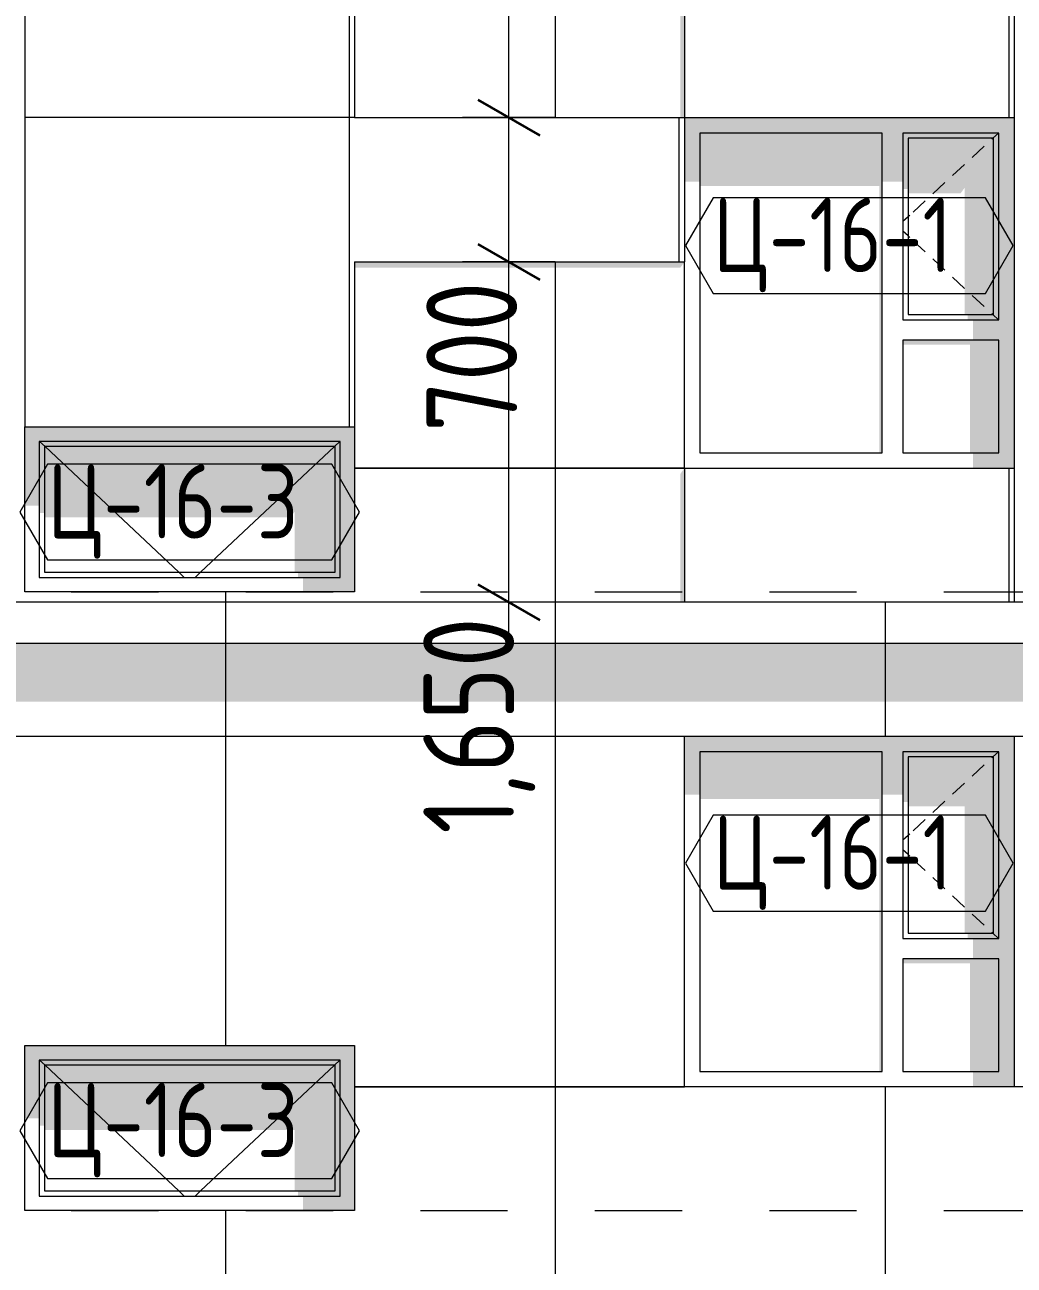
# Model space of a CAD drawing. Header units: millimetres. Extents: x 18162 to 7085488, y 72188 to 247925.
# Drawn here: x 4823540 to 4828340, y 85572 to 91587 of the extents above; entities that cross this region are included whole.
import ezdxf

# ---------------------------------------------------------------- set-up
doc = ezdxf.new("R2010")
doc.units = ezdxf.units.MM
doc.header["$MEASUREMENT"] = 0
doc.linetypes.add('Dashed', pattern=[423.333333, 211.666667, -211.666667])
doc.layers.add('Archicad Windows', color=7, linetype='Continuous')
doc.layers.add('Structural - Bearing', color=7, linetype='Continuous')
doc.styles.add('GENERATED_STYLE_3', font='', dxfattribs={"width": 0.8})
doc.styles.get('GENERATED_STYLE_3').set_extended_font_data('ISOCPEUR MON')
doc.dimstyles.new('GENERATED_STYLE__16', dxfattribs={"dimtxt": 440.00001, "dimasz": 228, "dimexe": 0.18, "dimexo": 0.0625, "dimgap": 0, "dimtad": 1, "dimdec": 0, "dimzin": 0, "dimdsep": 46, "dimtxsty": 'GENERATED_STYLE_3', "dimblk": 'ARROWHEAD_2', "dimblk1": 'ARROWHEAD_2', "dimblk2": 'ARROWHEAD_2', "dimcen": 0.09, "dimse1": 1, "dimse2": 1, "dimclrd": 13, "dimclre": 13, "dimclrt": 13, "dimadec": 0, "dimazin": 0, "dimtfac": 1, "dimtdec": 4, "dimtmove": 0, "dimatfit": 3, "dimfxl": 1, "dimtolj": 1, "dimtzin": 0, "dimarcsym": 0})

# ---------------------------------------------------------------- blocks, each defined once
blk = doc.blocks.new('*X1828', base_point=(4860813, 82836.7))
at = {"layer": 'Structural - Bearing', "color": 8, "linetype": 'Continuous', "lineweight": 13}
for p, q in [((4824513, 88586.7), (4824513, 86636.7)), ((4826113, 88586.7), (4826113, 86436.7)), ((4827713, 88586.7), (4827713, 88136.7)), ((4822913, 88136.7), (4824013, 88136.7)), ((4824013, 88136.7), (4824513, 88136.7)), ((4824513, 88136.7), (4825613, 88136.7)), ((4825613, 88136.7), (4826113, 88136.7)), ((4826113, 88136.7), (4826739.5, 88136.7)), ((4828339.5, 88136.7), (4828813, 88136.7)), ((4825139.5, 86436.7), (4825613, 86436.7)), ((4825613, 86436.7), (4825139.5, 86436.7)), ((4826113, 86436.7), (4825613, 86436.7)), ((4825613, 86436.7), (4826113, 86436.7)), ((4826113, 86436.7), (4826739.5, 86436.7)), ((4826113, 86436.7), (4826113, 85836.7)), ((4826739.5, 86436.7), (4826113, 86436.7)), ((4827713, 86436.7), (4827713, 85836.7)), ((4828813, 86436.7), (4828339.5, 86436.7)), ((4824513, 85836.7), (4824513, 85736.7)), ((4826113, 85836.7), (4826113, 85736.7)), ((4827713, 85836.7), (4827713, 85736.7))]:
    blk.add_line(p, q, dxfattribs=at)
blk = doc.blocks.new('*X1848', base_point=(4860813, 82836.7))
at = {"layer": 'Structural - Bearing', "color": 7, "linetype": 'Continuous', "lineweight": 9}
for p, q in [((4822913, 88786.7), (4822913, 88586.7)), ((4824513, 88786.7), (4824513, 88586.7)), ((4826113, 88786.7), (4826113, 88586.7)), ((4827713, 88786.7), (4827713, 88586.7)), ((4829313, 88786.7), (4829313, 88586.7))]:
    blk.add_line(p, q, dxfattribs=at)
blk = doc.blocks.new('*X1968', base_point=(4860813, 82836.7))
at = {"layer": 'Structural - Bearing', "color": 8, "linetype": 'Continuous', "lineweight": 13}
for p, q in [((4826113, 90436.7), (4826113, 89436.7)), ((4825139.5, 89436.7), (4825613, 89436.7)), ((4825613, 89436.7), (4825139.5, 89436.7)), ((4826113, 89436.7), (4825613, 89436.7)), ((4825613, 89436.7), (4826113, 89436.7)), ((4826113, 89436.7), (4826739.5, 89436.7)), ((4826113, 89436.7), (4826113, 88836.7)), ((4826739.5, 89436.7), (4826113, 89436.7)), ((4824513, 88836.7), (4824513, 88786.7)), ((4826113, 88836.7), (4826113, 88786.7))]:
    blk.add_line(p, q, dxfattribs=at)
blk = doc.blocks.new('*X1975', base_point=(4860813, 82836.7))
at = {"layer": 'Structural - Bearing', "color": 8, "linetype": 'Continuous', "lineweight": 13}
for p, q in [((4826113, 91736.7), (4826113, 91136.7)), ((4826302.2, 91136.7), (4826739.5, 91136.7))]:
    blk.add_line(p, q, dxfattribs=at)
blk = doc.blocks.new('*X1992', base_point=(4860813, 82836.7))
at = {"layer": 'Structural - Bearing', "color": 7, "linetype": 'Continuous', "lineweight": 9}
for p, q in [((4825113, 91836.7), (4825113, 89636.7)), ((4824013, 91136.7), (4823539.5, 91136.7)), ((4825113, 91136.7), (4824013, 91136.7)), ((4825139.5, 91136.7), (4825113, 91136.7))]:
    blk.add_line(p, q, dxfattribs=at)
blk = doc.blocks.new('*X2007', base_point=(4860813, 82836.7))
at = {"layer": 'Structural - Bearing', "color": 7, "linetype": 'Continuous', "lineweight": 9}
blk.add_line((4826713, 91136.7), (4826713, 90436.7), dxfattribs=at)
blk = doc.blocks.new('*X2020', base_point=(4860813, 82836.7))
at = {"layer": 'Structural - Bearing', "color": 7, "linetype": 'Continuous', "lineweight": 9}
for p, q in [((4828313, 89436.7), (4828313, 88836.7)), ((4828313, 88836.7), (4828313, 88786.7))]:
    blk.add_line(p, q, dxfattribs=at)
blk = doc.blocks.new('*X2021', base_point=(4860813, 82836.7))
at = {"layer": 'Structural - Bearing', "color": 7, "linetype": 'Continuous', "lineweight": 9}
for p, q in [((4828313, 92436.7), (4828313, 91836.7)), ((4828313, 91836.7), (4828313, 91136.7))]:
    blk.add_line(p, q, dxfattribs=at)
blk = doc.blocks.new('*X2035', base_point=(4860813, 82836.7))
at = {"layer": 'Structural - Bearing', "color": 8, "linetype": 'Continuous', "lineweight": 13}
for p, q in [((4824513, 85736.7), (4824513, 83636.7)), ((4826113, 85736.7), (4826113, 83436.7)), ((4827713, 85736.7), (4827713, 85136.7))]:
    blk.add_line(p, q, dxfattribs=at)
blk = doc.blocks.new('*D2125', base_point=(4860813, 82836.7))
at = {"color": 12, "linetype": 'Continuous', "lineweight": 35}
for p, q in [((4825738.1, 90523.3), (4826038.1, 90350.1)), ((4825738.1, 88873.3), (4826038.1, 88700.1))]:
    blk.add_line(p, q, dxfattribs=at)
at = {"color": 13, "linetype": 'Continuous', "lineweight": 13}
for p, q in [((4826113.1, 90436.7), (4825663.1, 90436.7)), ((4825888.1, 88786.7), (4825888.1, 90436.7)), ((4826113.1, 88786.7), (4825663.1, 88786.7)), ((4825888.1, 88640), (4825888.1, 88786.7))]:
    blk.add_line(p, q, dxfattribs=at)
at = {"color": 13, "lineweight": 13, "char_height": 440, "attachment_point": 7, "rotation": 90, "style": 'GENERATED_STYLE_3'}
for s, insert in [('\\A1;{\\pql;\\fISOCPEUR MON|b0|i0|c0|p0;\\W0.800000;700}', (4825927.8, 89612.3)), ('\\A1;{\\pql;\\fISOCPEUR MON|b0|i0|c0|p0;\\W0.800000;1,650}', (4826015.7, 87663.7))]:
    blk.add_mtext(s, dxfattribs=dict(at, insert=insert))
blk = doc.blocks.new('ARROWHEAD_2')
at = {"color": 0, "linetype": 'Continuous', "lineweight": 0}
for p, q in [((-0.378, -0.655), (0.378, 0.655)), ((0, 0), (-1, 0))]:
    blk.add_line(p, q, dxfattribs=at)
blk = doc.blocks.new('*D2126', base_point=(4860813, 82836.7))
at = {"color": 13, "linetype": 'Continuous', "lineweight": 13}
for p, q in [((4825888.1, 91136.7), (4825888.1, 93436.7)), ((4826113.1, 91136.7), (4825663.1, 91136.7)), ((4825888.1, 90436.7), (4825888.1, 91136.7)), ((4826113.1, 90436.7), (4825663.1, 90436.7))]:
    blk.add_line(p, q, dxfattribs=at)
at = {"color": 12, "linetype": 'Continuous', "lineweight": 35}
for p, q in [((4825738.1, 91223.3), (4826038.1, 91050.1)), ((4825738.1, 90523.3), (4826038.1, 90350.1))]:
    blk.add_line(p, q, dxfattribs=at)
blk = doc.blocks.new('*D2127', base_point=(4860813, 82836.7))
at = {"color": 12, "linetype": 'Continuous', "lineweight": 35}
for p, q in [((4825738.1, 93523.3), (4826038.1, 93350.1)), ((4825738.1, 91223.3), (4826038.1, 91050.1))]:
    blk.add_line(p, q, dxfattribs=at)
at = {"color": 13, "linetype": 'Continuous', "lineweight": 13}
for p, q in [((4826113.1, 93436.7), (4825663.1, 93436.7)), ((4825888.1, 91136.7), (4825888.1, 93436.7))]:
    blk.add_line(p, q, dxfattribs=at)
at = {"color": 13, "lineweight": 13, "char_height": 440, "attachment_point": 7, "rotation": 90, "style": 'GENERATED_STYLE_3'}
for s, insert in [('\\A1;{\\pql;\\fISOCPEUR MON|b0|i0|c0|p0;\\W0.800000;700}', (4825421.8, 93417.8)), ('\\A1;{\\pql;\\fISOCPEUR MON|b0|i0|c0|p0;\\W0.800000;2,300}', (4826015.7, 91733.4))]:
    blk.add_mtext(s, dxfattribs=dict(at, insert=insert))
blk = doc.blocks.new('Label_33_3', base_point=(4827539.5, 87286.7))
at = {"color": 13, "linetype": 'Continuous', "lineweight": 13, "flags": 128}
blk.add_lwpolyline([(4826744.4, 87520.9), (4826878.5, 87288.7), (4828200.6, 87288.7), (4828334.7, 87520.9), (4828200.6, 87753.2), (4826878.5, 87753.2)], close=True, dxfattribs=at)
at = {"color": 13, "lineweight": 13, "insert": (4826878.5, 87752.5), "char_height": 360, "attachment_point": 1, "style": 'GENERATED_STYLE_3'}
blk.add_mtext('\\A1;{\\pql;\\pt0,253000;\\fISOCPEUR MON|b0|i0|c0|p0;\\W0.800000;Ц-16-1\\fISOCPEUR MON|b0|i0|c0|p0;\\W0.800000;\\A1{\\H.66x;\\S^  ;}\\fISOCPEUR MON|b0|i0|c0|p0;\\W0.800000;\\fISOCPEUR MON|b0|i0|c0|p0;\\W0.800000;\\A1{\\H.66x;\\S^  ;}\\fISOCPEUR MON|b0|i0|c0|p0;\\W0.800000; \\fISOCPEUR MON|b0|i0|c0|p0;\\W0.800000;\\fISOCPEUR MON|b0|i0|c0|p0;\\W0.800000;\\fISOCPEUR MON|b0|i0|c0|p0;\\W0.800000;\\fISOCPEUR MON|b0|i0|c0|p0;\\W0.800000;\\fISOCPEUR MON|b0|i0|c0|p0;\\W0.800000;\\fISOCPEUR MON|b0|i0|c0|p0;\\W0.800000;\\fISOCPEUR MON|b0|i0|c0|p0;\\W0.800000;\\fISOCPEUR MON|b0|i0|c0|p0;\\W0.800000;\\fISOCPEUR MON|b0|i0|c0|p0;\\W0.800000;\\fISOCPEUR MON|b0|i0|c0|p0;\\W0.800000;\\fISOCPEUR MON|b0|i0|c0|p0;\\W0.800000;\\fISOCPEUR MON|b0|i0|c0|p0;\\W0.800000;\\fISOCPEUR MON|b0|i0|c0|p0;\\W0.800000;\\fISOCPEUR MON|b0|i0|c0|p0;\\W0.800000;\\fISOCPEUR MON|b0|i0|c0|p0;\\W0.800000;\\fISOCPEUR MON|b0|i0|c0|p0;\\W0.800000;\\fISOCPEUR MON|b0|i0|c0|p0;\\W0.800000;\\fISOCPEUR MON|b0|i0|c0|p0;\\W0.800000;\\fISOCPEUR MON|b0|i0|c0|p0;\\W0.800000;\\fISOCPEUR MON|b0|i0|c0|p0;\\W0.800000;\\fISOCPEUR MON|b0|i0|c0|p0;\\W0.800000;\\fISOCPEUR MON|b0|i0|c0|p0;\\W0.800000;\\fISOCPEUR MON|b0|i0|c0|p0;\\W0.800000;\\fISOCPEUR MON|b0|i0|c0|p0;\\W0.800000;\\fISOCPEUR MON|b0|i0|c0|p0;\\W0.800000;\\fISOCPEUR MON|b0|i0|c0|p0;\\W0.800000;\\fISOCPEUR MON|b0|i0|c0|p0;\\W0.800000;\\fISOCPEUR MON|b0|i0|c0|p0;\\W0.800000;\\fISOCPEUR MON|b0|i0|c0|p0;\\W0.800000;\\fISOCPEUR MON|b0|i0|c0|p0;\\W0.800000;\\fISOCPEUR MON|b0|i0|c0|p0;\\W0.800000;\\fISOCPEUR MON|b0|i0|c0|p0;\\W0.800000;\\fISOCPEUR MON|b0|i0|c0|p0;\\W0.800000;\\fISOCPEUR MON|b0|i0|c0|p0;\\W0.800000;\\fISOCPEUR MON|b0|i0|c0|p0;\\W0.800000;\\fISOCPEUR MON|b0|i0|c0|p0;\\W0.800000;\\fISOCPEUR MON|b0|i0|c0|p0;\\W0.800000;\\fISOCPEUR MON|b0|i0|c0|p0;\\W0.800000;\\fISOCPEUR MON|b0|i0|c0|p0;\\W0.800000;\\fISOCPEUR MON|b0|i0|c0|p0;\\W0.800000;\\fISOCPEUR MON|b0|i0|c0|p0;\\W0.800000;\\fISOCPEUR MON|b0|i0|c0|p0;\\W0.800000;\\fISOCPEUR MON|b0|i0|c0|p0;\\W0.800000;}', dxfattribs=at)
blk = doc.blocks.new('Label_35_3', base_point=(4824339.5, 85989.7))
at = {"color": 13, "linetype": 'Continuous', "lineweight": 13, "flags": 128}
blk.add_lwpolyline([(4823515.6, 86224), (4823649.7, 85991.7), (4825029.3, 85991.7), (4825163.4, 86224), (4825029.3, 86456.2), (4823649.7, 86456.2)], close=True, dxfattribs=at)
at = {"color": 13, "lineweight": 13, "insert": (4823649.7, 86455.5), "char_height": 360, "attachment_point": 1, "style": 'GENERATED_STYLE_3'}
blk.add_mtext('\\A1;{\\pql;\\pt0,253000;\\fISOCPEUR MON|b0|i0|c0|p0;\\W0.800000;Ц-16-3\\fISOCPEUR MON|b0|i0|c0|p0;\\W0.800000;\\A1{\\H.66x;\\S^  ;}\\fISOCPEUR MON|b0|i0|c0|p0;\\W0.800000;\\fISOCPEUR MON|b0|i0|c0|p0;\\W0.800000;\\A1{\\H.66x;\\S^  ;}\\fISOCPEUR MON|b0|i0|c0|p0;\\W0.800000; \\fISOCPEUR MON|b0|i0|c0|p0;\\W0.800000;\\fISOCPEUR MON|b0|i0|c0|p0;\\W0.800000;\\fISOCPEUR MON|b0|i0|c0|p0;\\W0.800000;\\fISOCPEUR MON|b0|i0|c0|p0;\\W0.800000;\\fISOCPEUR MON|b0|i0|c0|p0;\\W0.800000;\\fISOCPEUR MON|b0|i0|c0|p0;\\W0.800000;\\fISOCPEUR MON|b0|i0|c0|p0;\\W0.800000;\\fISOCPEUR MON|b0|i0|c0|p0;\\W0.800000;\\fISOCPEUR MON|b0|i0|c0|p0;\\W0.800000;\\fISOCPEUR MON|b0|i0|c0|p0;\\W0.800000;\\fISOCPEUR MON|b0|i0|c0|p0;\\W0.800000;\\fISOCPEUR MON|b0|i0|c0|p0;\\W0.800000;\\fISOCPEUR MON|b0|i0|c0|p0;\\W0.800000;\\fISOCPEUR MON|b0|i0|c0|p0;\\W0.800000;\\fISOCPEUR MON|b0|i0|c0|p0;\\W0.800000;\\fISOCPEUR MON|b0|i0|c0|p0;\\W0.800000;\\fISOCPEUR MON|b0|i0|c0|p0;\\W0.800000;\\fISOCPEUR MON|b0|i0|c0|p0;\\W0.800000;\\fISOCPEUR MON|b0|i0|c0|p0;\\W0.800000;\\fISOCPEUR MON|b0|i0|c0|p0;\\W0.800000;\\fISOCPEUR MON|b0|i0|c0|p0;\\W0.800000;\\fISOCPEUR MON|b0|i0|c0|p0;\\W0.800000;\\fISOCPEUR MON|b0|i0|c0|p0;\\W0.800000;\\fISOCPEUR MON|b0|i0|c0|p0;\\W0.800000;\\fISOCPEUR MON|b0|i0|c0|p0;\\W0.800000;\\fISOCPEUR MON|b0|i0|c0|p0;\\W0.800000;\\fISOCPEUR MON|b0|i0|c0|p0;\\W0.800000;\\fISOCPEUR MON|b0|i0|c0|p0;\\W0.800000;\\fISOCPEUR MON|b0|i0|c0|p0;\\W0.800000;\\fISOCPEUR MON|b0|i0|c0|p0;\\W0.800000;\\fISOCPEUR MON|b0|i0|c0|p0;\\W0.800000;\\fISOCPEUR MON|b0|i0|c0|p0;\\W0.800000;\\fISOCPEUR MON|b0|i0|c0|p0;\\W0.800000;\\fISOCPEUR MON|b0|i0|c0|p0;\\W0.800000;\\fISOCPEUR MON|b0|i0|c0|p0;\\W0.800000;\\fISOCPEUR MON|b0|i0|c0|p0;\\W0.800000;\\fISOCPEUR MON|b0|i0|c0|p0;\\W0.800000;\\fISOCPEUR MON|b0|i0|c0|p0;\\W0.800000;\\fISOCPEUR MON|b0|i0|c0|p0;\\W0.800000;\\fISOCPEUR MON|b0|i0|c0|p0;\\W0.800000;\\fISOCPEUR MON|b0|i0|c0|p0;\\W0.800000;\\fISOCPEUR MON|b0|i0|c0|p0;\\W0.800000;\\fISOCPEUR MON|b0|i0|c0|p0;\\W0.800000;}', dxfattribs=at)
blk = doc.blocks.new('Label_70_3', base_point=(4827539.5, 90281.7))
at = {"color": 13, "linetype": 'Continuous', "lineweight": 13, "flags": 128}
blk.add_lwpolyline([(4826744.4, 90515.9), (4826878.5, 90283.7), (4828200.6, 90283.7), (4828334.7, 90515.9), (4828200.6, 90748.2), (4826878.5, 90748.2)], close=True, dxfattribs=at)
at = {"color": 13, "lineweight": 13, "insert": (4826878.5, 90747.5), "char_height": 360, "attachment_point": 1, "style": 'GENERATED_STYLE_3'}
blk.add_mtext('\\A1;{\\pql;\\pt0,253000;\\fISOCPEUR MON|b0|i0|c0|p0;\\W0.800000;Ц-16-1\\fISOCPEUR MON|b0|i0|c0|p0;\\W0.800000;\\A1{\\H.66x;\\S^  ;}\\fISOCPEUR MON|b0|i0|c0|p0;\\W0.800000;\\fISOCPEUR MON|b0|i0|c0|p0;\\W0.800000;\\A1{\\H.66x;\\S^  ;}\\fISOCPEUR MON|b0|i0|c0|p0;\\W0.800000; \\fISOCPEUR MON|b0|i0|c0|p0;\\W0.800000;\\fISOCPEUR MON|b0|i0|c0|p0;\\W0.800000;\\fISOCPEUR MON|b0|i0|c0|p0;\\W0.800000;\\fISOCPEUR MON|b0|i0|c0|p0;\\W0.800000;\\fISOCPEUR MON|b0|i0|c0|p0;\\W0.800000;\\fISOCPEUR MON|b0|i0|c0|p0;\\W0.800000;\\fISOCPEUR MON|b0|i0|c0|p0;\\W0.800000;\\fISOCPEUR MON|b0|i0|c0|p0;\\W0.800000;\\fISOCPEUR MON|b0|i0|c0|p0;\\W0.800000;\\fISOCPEUR MON|b0|i0|c0|p0;\\W0.800000;\\fISOCPEUR MON|b0|i0|c0|p0;\\W0.800000;\\fISOCPEUR MON|b0|i0|c0|p0;\\W0.800000;\\fISOCPEUR MON|b0|i0|c0|p0;\\W0.800000;\\fISOCPEUR MON|b0|i0|c0|p0;\\W0.800000;\\fISOCPEUR MON|b0|i0|c0|p0;\\W0.800000;\\fISOCPEUR MON|b0|i0|c0|p0;\\W0.800000;\\fISOCPEUR MON|b0|i0|c0|p0;\\W0.800000;\\fISOCPEUR MON|b0|i0|c0|p0;\\W0.800000;\\fISOCPEUR MON|b0|i0|c0|p0;\\W0.800000;\\fISOCPEUR MON|b0|i0|c0|p0;\\W0.800000;\\fISOCPEUR MON|b0|i0|c0|p0;\\W0.800000;\\fISOCPEUR MON|b0|i0|c0|p0;\\W0.800000;\\fISOCPEUR MON|b0|i0|c0|p0;\\W0.800000;\\fISOCPEUR MON|b0|i0|c0|p0;\\W0.800000;\\fISOCPEUR MON|b0|i0|c0|p0;\\W0.800000;\\fISOCPEUR MON|b0|i0|c0|p0;\\W0.800000;\\fISOCPEUR MON|b0|i0|c0|p0;\\W0.800000;\\fISOCPEUR MON|b0|i0|c0|p0;\\W0.800000;\\fISOCPEUR MON|b0|i0|c0|p0;\\W0.800000;\\fISOCPEUR MON|b0|i0|c0|p0;\\W0.800000;\\fISOCPEUR MON|b0|i0|c0|p0;\\W0.800000;\\fISOCPEUR MON|b0|i0|c0|p0;\\W0.800000;\\fISOCPEUR MON|b0|i0|c0|p0;\\W0.800000;\\fISOCPEUR MON|b0|i0|c0|p0;\\W0.800000;\\fISOCPEUR MON|b0|i0|c0|p0;\\W0.800000;\\fISOCPEUR MON|b0|i0|c0|p0;\\W0.800000;\\fISOCPEUR MON|b0|i0|c0|p0;\\W0.800000;\\fISOCPEUR MON|b0|i0|c0|p0;\\W0.800000;\\fISOCPEUR MON|b0|i0|c0|p0;\\W0.800000;\\fISOCPEUR MON|b0|i0|c0|p0;\\W0.800000;\\fISOCPEUR MON|b0|i0|c0|p0;\\W0.800000;\\fISOCPEUR MON|b0|i0|c0|p0;\\W0.800000;\\fISOCPEUR MON|b0|i0|c0|p0;\\W0.800000;}', dxfattribs=at)
blk = doc.blocks.new('Label_72_3', base_point=(4824339.5, 88989.7))
at = {"color": 13, "linetype": 'Continuous', "lineweight": 13, "flags": 128}
blk.add_lwpolyline([(4823515.6, 89224), (4823649.7, 88991.7), (4825029.3, 88991.7), (4825163.4, 89224), (4825029.3, 89456.2), (4823649.7, 89456.2)], close=True, dxfattribs=at)
at = {"color": 13, "lineweight": 13, "insert": (4823649.7, 89455.5), "char_height": 360, "attachment_point": 1, "style": 'GENERATED_STYLE_3'}
blk.add_mtext('\\A1;{\\pql;\\pt0,253000;\\fISOCPEUR MON|b0|i0|c0|p0;\\W0.800000;Ц-16-3\\fISOCPEUR MON|b0|i0|c0|p0;\\W0.800000;\\A1{\\H.66x;\\S^  ;}\\fISOCPEUR MON|b0|i0|c0|p0;\\W0.800000;\\fISOCPEUR MON|b0|i0|c0|p0;\\W0.800000;\\A1{\\H.66x;\\S^  ;}\\fISOCPEUR MON|b0|i0|c0|p0;\\W0.800000; \\fISOCPEUR MON|b0|i0|c0|p0;\\W0.800000;\\fISOCPEUR MON|b0|i0|c0|p0;\\W0.800000;\\fISOCPEUR MON|b0|i0|c0|p0;\\W0.800000;\\fISOCPEUR MON|b0|i0|c0|p0;\\W0.800000;\\fISOCPEUR MON|b0|i0|c0|p0;\\W0.800000;\\fISOCPEUR MON|b0|i0|c0|p0;\\W0.800000;\\fISOCPEUR MON|b0|i0|c0|p0;\\W0.800000;\\fISOCPEUR MON|b0|i0|c0|p0;\\W0.800000;\\fISOCPEUR MON|b0|i0|c0|p0;\\W0.800000;\\fISOCPEUR MON|b0|i0|c0|p0;\\W0.800000;\\fISOCPEUR MON|b0|i0|c0|p0;\\W0.800000;\\fISOCPEUR MON|b0|i0|c0|p0;\\W0.800000;\\fISOCPEUR MON|b0|i0|c0|p0;\\W0.800000;\\fISOCPEUR MON|b0|i0|c0|p0;\\W0.800000;\\fISOCPEUR MON|b0|i0|c0|p0;\\W0.800000;\\fISOCPEUR MON|b0|i0|c0|p0;\\W0.800000;\\fISOCPEUR MON|b0|i0|c0|p0;\\W0.800000;\\fISOCPEUR MON|b0|i0|c0|p0;\\W0.800000;\\fISOCPEUR MON|b0|i0|c0|p0;\\W0.800000;\\fISOCPEUR MON|b0|i0|c0|p0;\\W0.800000;\\fISOCPEUR MON|b0|i0|c0|p0;\\W0.800000;\\fISOCPEUR MON|b0|i0|c0|p0;\\W0.800000;\\fISOCPEUR MON|b0|i0|c0|p0;\\W0.800000;\\fISOCPEUR MON|b0|i0|c0|p0;\\W0.800000;\\fISOCPEUR MON|b0|i0|c0|p0;\\W0.800000;\\fISOCPEUR MON|b0|i0|c0|p0;\\W0.800000;\\fISOCPEUR MON|b0|i0|c0|p0;\\W0.800000;\\fISOCPEUR MON|b0|i0|c0|p0;\\W0.800000;\\fISOCPEUR MON|b0|i0|c0|p0;\\W0.800000;\\fISOCPEUR MON|b0|i0|c0|p0;\\W0.800000;\\fISOCPEUR MON|b0|i0|c0|p0;\\W0.800000;\\fISOCPEUR MON|b0|i0|c0|p0;\\W0.800000;\\fISOCPEUR MON|b0|i0|c0|p0;\\W0.800000;\\fISOCPEUR MON|b0|i0|c0|p0;\\W0.800000;\\fISOCPEUR MON|b0|i0|c0|p0;\\W0.800000;\\fISOCPEUR MON|b0|i0|c0|p0;\\W0.800000;\\fISOCPEUR MON|b0|i0|c0|p0;\\W0.800000;\\fISOCPEUR MON|b0|i0|c0|p0;\\W0.800000;\\fISOCPEUR MON|b0|i0|c0|p0;\\W0.800000;\\fISOCPEUR MON|b0|i0|c0|p0;\\W0.800000;\\fISOCPEUR MON|b0|i0|c0|p0;\\W0.800000;\\fISOCPEUR MON|b0|i0|c0|p0;\\W0.800000;\\fISOCPEUR MON|b0|i0|c0|p0;\\W0.800000;}', dxfattribs=at)

msp = doc.modelspace()

# ---------------------------------------------------------------- hatches: boundary and pattern name
at = {"layer": 'Archicad Windows', "linetype": 'Continuous', "lineweight": 0}
for points in [[(4827699.5, 91061.7), (4827799.5, 91061.7), (4828264.5, 91061.7), (4828339.5, 91061.7), (4828339.5, 91136.7), (4826739.5, 91136.7), (4826739.5, 91061.7), (4826814.5, 91061.7)], [(4826814.5, 91061.7), (4826739.5, 91061.7), (4826739.5, 90825.6), (4826814.5, 90825.6)], [(4827699.5, 91061.7), (4826814.5, 91061.7), (4826814.5, 90804.3), (4827684.5, 90804.3), (4827684.5, 89511.7), (4827699.5, 89511.7)], [(4827699.5, 90825.6), (4827799.5, 90825.6), (4827799.5, 91061.7), (4827699.5, 91061.7)], [(4828264.5, 91061.7), (4827799.5, 91061.7), (4827799.5, 91036.7), (4827824.5, 91036.7), (4828239.5, 91036.7), (4828264.5, 91036.7)], [(4827799.5, 91036.7), (4827799.5, 90790.2), (4827824.5, 90790.2), (4827824.5, 91036.7)], [(4828239.5, 91036.7), (4827824.5, 91036.7), (4827824.5, 90769), (4828079.5, 90769), (4828099.5, 90797.3), (4828099.5, 90181.7), (4828239.5, 90181.7)], [(4828239.5, 90181.7), (4828264.5, 90181.7), (4828264.5, 91036.7), (4828239.5, 91036.7)], [(4828264.5, 90156.7), (4828264.5, 90056.7), (4828264.5, 89511.7), (4828339.5, 89511.7), (4828339.5, 91061.7), (4828264.5, 91061.7)], [(4828114.5, 90181.7), (4828114.5, 90156.7), (4828264.5, 90156.7), (4828264.5, 90181.7)], [(4828264.5, 90156.7), (4828139.5, 90156.7), (4828139.5, 90056.7), (4828264.5, 90056.7)], [(4828264.5, 90056.7), (4827799.5, 90056.7), (4827799.5, 90035.5), (4828124.5, 90035.5), (4828124.5, 89511.7), (4828264.5, 89511.7)], [(4825139.5, 89636.7), (4823539.5, 89636.7), (4823539.5, 89566.7), (4823609.5, 89566.7), (4825069.5, 89566.7), (4825139.5, 89566.7)], [(4823609.5, 89566.7), (4823539.5, 89566.7), (4823539.5, 89254.8), (4823609.5, 89254.8)], [(4825069.5, 89566.7), (4823609.5, 89566.7), (4823609.5, 89541.7), (4823634.5, 89541.7), (4825044.5, 89541.7), (4825069.5, 89541.7)], [(4825139.5, 89566.7), (4825069.5, 89566.7), (4825069.5, 88906.7), (4825139.5, 88906.7)], [(4823609.5, 89541.7), (4823609.5, 89219.5), (4823634.5, 89219.5), (4823634.5, 89541.7)], [(4825044.5, 89541.7), (4823634.5, 89541.7), (4823634.5, 89198.3), (4824829.5, 89198.3), (4824849.5, 89226.6), (4824849.5, 88931.7), (4825044.5, 88931.7)], [(4825044.5, 89541.7), (4825044.5, 88931.7), (4825069.5, 88931.7), (4825069.5, 89541.7)], [(4828139.5, 89436.7), (4828339.5, 89436.7), (4828339.5, 89511.7), (4828139.5, 89511.7)], [(4825069.5, 88931.7), (4824864.5, 88931.7), (4824864.5, 88906.7), (4825069.5, 88906.7)], [(4825139.5, 88906.7), (4824889.5, 88906.7), (4824889.5, 88836.7), (4825139.5, 88836.7)], [(4827699.5, 88061.7), (4827799.5, 88061.7), (4828264.5, 88061.7), (4828339.5, 88061.7), (4828339.5, 88136.7), (4826739.5, 88136.7), (4826739.5, 88061.7), (4826814.5, 88061.7)], [(4826814.5, 88061.7), (4826739.5, 88061.7), (4826739.5, 87853.8), (4826814.5, 87853.8)], [(4827699.5, 88061.7), (4826814.5, 88061.7), (4826814.5, 87832.6), (4827684.5, 87832.6), (4827684.5, 86511.7), (4827699.5, 86511.7)], [(4827799.5, 88061.7), (4827699.5, 88061.7), (4827699.5, 87853.8), (4827799.5, 87853.8)], [(4828264.5, 88061.7), (4827799.5, 88061.7), (4827799.5, 88036.7), (4827824.5, 88036.7), (4828239.5, 88036.7), (4828264.5, 88036.7)], [(4828264.5, 87156.7), (4828264.5, 87056.7), (4828264.5, 86511.7), (4828339.5, 86511.7), (4828339.5, 88061.7), (4828264.5, 88061.7)], [(4827799.5, 88036.7), (4827799.5, 87818.5), (4827824.5, 87818.5), (4827824.5, 88036.7)], [(4828239.5, 88036.7), (4827824.5, 88036.7), (4827824.5, 87797.3), (4828099.5, 87797.3), (4828099.5, 87181.7), (4828239.5, 87181.7)], [(4828239.5, 87181.7), (4828264.5, 87181.7), (4828264.5, 88036.7), (4828239.5, 88036.7)], [(4828264.5, 87181.7), (4828114.5, 87181.7), (4828114.5, 87156.7), (4828264.5, 87156.7)], [(4828264.5, 87156.7), (4828139.5, 87156.7), (4828139.5, 87056.7), (4828264.5, 87056.7)], [(4828264.5, 87056.7), (4827799.5, 87056.7), (4827799.5, 87035.5), (4828124.5, 87035.5), (4828124.5, 86511.7), (4828264.5, 86511.7)], [(4825139.5, 86636.7), (4823539.5, 86636.7), (4823539.5, 86566.7), (4823609.5, 86566.7), (4825069.5, 86566.7), (4825139.5, 86566.7)], [(4823609.5, 86566.7), (4823539.5, 86566.7), (4823539.5, 86283.1), (4823609.5, 86283.1)], [(4823609.5, 86566.7), (4823609.5, 86541.7), (4823634.5, 86541.7), (4825044.5, 86541.7), (4825069.5, 86541.7), (4825069.5, 86566.7)], [(4825139.5, 86566.7), (4825069.5, 86566.7), (4825069.5, 85906.7), (4825139.5, 85906.7)], [(4823634.5, 86541.7), (4823609.5, 86541.7), (4823609.5, 86247.8), (4823634.5, 86247.8)], [(4823634.5, 86541.7), (4823634.5, 86226.6), (4824849.5, 86226.6), (4824849.5, 85931.7), (4825044.5, 85931.7), (4825044.5, 86541.7)], [(4825044.5, 86541.7), (4825044.5, 85931.7), (4825069.5, 85931.7), (4825069.5, 86541.7)], [(4828139.5, 86436.7), (4828339.5, 86436.7), (4828339.5, 86511.7), (4828139.5, 86511.7)], [(4825069.5, 85931.7), (4824864.5, 85931.7), (4824864.5, 85906.7), (4825069.5, 85906.7)], [(4825139.5, 85906.7), (4824889.5, 85906.7), (4824889.5, 85836.7), (4825139.5, 85836.7)]]:
    msp.add_hatch(color=49, dxfattribs=at).paths.add_polyline_path(points)
at = {"layer": 'Structural - Bearing', "linetype": 'Continuous', "lineweight": 0}
for points in [[(4826719.5, 91136.7), (4826739.5, 91136.7), (4826739.5, 91736.7), (4826719.5, 91736.7)], [(4825139.5, 90408.4), (4826719.5, 90408.4), (4826739.5, 90436.7), (4825139.5, 90436.7)], [(4826739.5, 89436.7), (4826719.5, 89408.4), (4826719.5, 88786.7), (4826739.5, 88786.7)], [(4809589.5, 88586.7), (4809589.5, 85736.7), (4809839.5, 85736.7), (4809839.5, 85786.7), (4810027.5, 85786.7), (4810027.5, 85806.7), (4809889.5, 85806.7), (4809889.5, 85866.7), (4809877.1, 85866.7), (4809877.1, 88496.7), (4809889.5, 88496.7), (4809889.5, 88556.7), (4813089.5, 88556.7), (4813089.5, 88496.7), (4813101.9, 88496.7), (4813101.9, 88303.8), (4817994.5, 88303.8), (4817994.5, 88168.2), (4818007.1, 88155.6), (4818007.1, 88136.7), (4818839.5, 88136.7), (4818839.5, 86436.7), (4817994.5, 86436.7), (4817994.5, 86298.2), (4818007.1, 86285.6), (4818007.1, 86256), (4817994.5, 86238.2), (4817994.5, 85736.7), (4819239.5, 85736.7), (4819239.5, 85786.7), (4819427.5, 85786.7), (4819427.5, 85806.7), (4819289.5, 85806.7), (4819289.5, 85866.7), (4819277.1, 85866.7), (4819277.1, 88496.7), (4819289.5, 88496.7), (4819289.5, 88556.7), (4822489.5, 88556.7), (4822489.5, 88496.7), (4822501.9, 88496.7), (4822501.9, 88303.8), (4828599.5, 88303.8), (4828599.5, 87042.3), (4828589.5, 87028.2), (4828589.5, 87018.9), (4828489.5, 86877.5), (4828489.5, 86677.5), (4828589.5, 86677.5), (4828589.5, 86658.2), (4828599.5, 86658.2), (4828599.5, 85736.7), (4829839.5, 85736.7), (4829839.5, 85786.7), (4830027.5, 85786.7), (4830027.5, 85806.7), (4829889.5, 85806.7), (4829889.5, 85866.7), (4829870, 85866.7), (4829870, 88496.7), (4829889.5, 88496.7), (4829889.5, 88556.7), (4833389.5, 88556.7), (4833389.5, 88586.7), (4824394.4, 88586.7), (4822342.7, 88586.7), (4815714.5, 88586.7), (4813139.9, 88586.7), (4813139.9, 88736.7), (4813139.5, 88736.7), (4813139.5, 88586.7)]]:
    msp.add_hatch(color=49, dxfattribs=at).paths.add_polyline_path(points)

# ---------------------------------------------------------------- linework, layer by layer
at = {"color": 8, "linetype": 'Dashed', "lineweight": 13, "ltscale": 2}
for p, q in [((4805138.5, 88836.7), (4846132, 88836.7)), ((4805138.5, 85836.7), (4846132, 85836.7))]:
    msp.add_line(p, q, dxfattribs=at)
at = {"layer": 'Archicad Windows', "color": 7, "linetype": 'Continuous', "lineweight": 13}
for p, q in [((4828339.5, 91136.7), (4828339.5, 89436.7)), ((4826739.5, 89436.7), (4826739.5, 90436.7)), ((4823539.5, 88836.7), (4823539.5, 89636.7)), ((4825139.5, 89636.7), (4825139.5, 88836.7)), ((4825139.5, 88836.7), (4823539.5, 88836.7)), ((4826739.5, 86436.7), (4826739.5, 88136.7)), ((4826739.5, 88136.7), (4828339.5, 88136.7)), ((4828339.5, 88136.7), (4828339.5, 86436.7)), ((4823539.5, 85836.7), (4823539.5, 86636.7)), ((4823539.5, 86636.7), (4825139.5, 86636.7)), ((4825139.5, 86636.7), (4825139.5, 85836.7)), ((4828339.5, 86436.7), (4826739.5, 86436.7)), ((4825139.5, 85836.7), (4823539.5, 85836.7))]:
    msp.add_line(p, q, dxfattribs=at)
at = {"layer": 'Archicad Windows', "color": 7, "linetype": 'Continuous', "lineweight": 9}
for p, q in [((4826814.5, 91061.7), (4826814.5, 89511.7)), ((4827699.5, 91061.7), (4826814.5, 91061.7)), ((4827699.5, 89511.7), (4827699.5, 91061.7)), ((4827799.5, 91061.7), (4827799.5, 90156.7)), ((4828264.5, 91061.7), (4827799.5, 91061.7)), ((4827824.5, 91036.7), (4827824.5, 90181.7)), ((4828239.5, 91036.7), (4827824.5, 91036.7)), ((4828235.6, 91036.7), (4828230.9, 91032.3)), ((4828262.6, 91061.7), (4828235.6, 91036.7)), ((4828239.5, 90181.7), (4828239.5, 91036.7)), ((4828264.5, 90156.7), (4828264.5, 91061.7)), ((4828194.2, 90998.3), (4828135.5, 90943.9)), ((4828098.9, 90909.9), (4828040.2, 90855.5)), ((4828003.5, 90821.5), (4827944.9, 90767.1)), ((4827908.2, 90733.1), (4827849.5, 90678.7)), ((4827824.5, 90655.5), (4827799.5, 90632.4)), ((4827833.2, 90663.6), (4827824.5, 90655.5)), ((4827824.5, 90562.8), (4827799.5, 90586)), ((4827833.2, 90554.8), (4827824.5, 90562.8)), ((4827908.2, 90485.2), (4827849.5, 90539.6)), ((4828003.5, 90396.8), (4827944.9, 90451.2)), ((4828098.9, 90308.5), (4828040.2, 90362.9)), ((4828194.2, 90220.1), (4828135.5, 90274.5)), ((4827824.5, 90181.7), (4828239.5, 90181.7)), ((4828235.6, 90181.7), (4828230.9, 90186.1)), ((4828262.6, 90156.7), (4828235.6, 90181.7)), ((4827799.5, 90156.7), (4828264.5, 90156.7)), ((4827799.5, 90056.7), (4827799.5, 89511.7)), ((4828264.5, 90056.7), (4827799.5, 90056.7)), ((4828264.5, 89511.7), (4828264.5, 90056.7)), ((4823609.5, 89566.7), (4823609.5, 88906.7)), ((4825069.5, 89566.7), (4823609.5, 89566.7)), ((4823611.1, 89566.7), (4823637.7, 89541.7)), ((4825067.9, 89566.7), (4825041.3, 89541.7)), ((4825069.5, 88906.7), (4825069.5, 89566.7)), ((4823634.5, 89541.7), (4823634.5, 88931.7)), ((4825044.5, 89541.7), (4823634.5, 89541.7)), ((4823637.7, 89541.7), (4824286.3, 88931.7)), ((4825041.3, 89541.7), (4824392.7, 88931.7)), ((4825044.5, 88931.7), (4825044.5, 89541.7)), ((4826814.5, 89511.7), (4827699.5, 89511.7)), ((4827799.5, 89511.7), (4828264.5, 89511.7)), ((4823609.5, 88906.7), (4825069.5, 88906.7)), ((4823634.5, 88931.7), (4825044.5, 88931.7)), ((4824286.3, 88931.7), (4824312.9, 88906.7)), ((4824392.7, 88931.7), (4824366.1, 88906.7)), ((4826814.5, 88061.7), (4826814.5, 86511.7)), ((4827699.5, 88061.7), (4826814.5, 88061.7)), ((4827699.5, 86511.7), (4827699.5, 88061.7)), ((4827799.5, 88061.7), (4827799.5, 87156.7)), ((4828264.5, 88061.7), (4827799.5, 88061.7)), ((4828262.6, 88061.7), (4828235.6, 88036.7)), ((4828264.5, 87156.7), (4828264.5, 88061.7)), ((4827824.5, 88036.7), (4827824.5, 87181.7)), ((4828239.5, 88036.7), (4827824.5, 88036.7)), ((4828235.6, 88036.7), (4828230.9, 88032.3)), ((4828239.5, 87181.7), (4828239.5, 88036.7)), ((4828194.2, 87998.3), (4828135.5, 87943.9)), ((4828098.9, 87909.9), (4828040.2, 87855.5)), ((4828003.5, 87821.5), (4827944.9, 87767.1)), ((4827908.2, 87733.1), (4827849.5, 87678.7)), ((4827824.5, 87655.5), (4827799.5, 87632.4)), ((4827833.2, 87663.6), (4827824.5, 87655.5)), ((4827824.5, 87562.8), (4827799.5, 87586)), ((4827833.2, 87554.8), (4827824.5, 87562.8)), ((4827908.2, 87485.2), (4827849.5, 87539.6)), ((4828003.5, 87396.8), (4827944.9, 87451.2)), ((4828098.9, 87308.5), (4828040.2, 87362.9)), ((4828194.2, 87220.1), (4828135.5, 87274.5)), ((4827824.5, 87181.7), (4828239.5, 87181.7)), ((4828235.6, 87181.7), (4828230.9, 87186.1)), ((4828262.6, 87156.7), (4828235.6, 87181.7)), ((4827799.5, 87156.7), (4828264.5, 87156.7)), ((4827799.5, 87056.7), (4827799.5, 86511.7)), ((4828264.5, 87056.7), (4827799.5, 87056.7)), ((4828264.5, 86511.7), (4828264.5, 87056.7)), ((4823609.5, 86566.7), (4823609.5, 85906.7)), ((4825069.5, 86566.7), (4823609.5, 86566.7)), ((4823611.1, 86566.7), (4823637.7, 86541.7)), ((4825067.9, 86566.7), (4825041.3, 86541.7)), ((4825069.5, 85906.7), (4825069.5, 86566.7)), ((4823634.5, 86541.7), (4823634.5, 85931.7)), ((4825044.5, 86541.7), (4823634.5, 86541.7)), ((4823637.7, 86541.7), (4824286.3, 85931.7)), ((4825041.3, 86541.7), (4824392.7, 85931.7)), ((4825044.5, 85931.7), (4825044.5, 86541.7)), ((4826814.5, 86511.7), (4827699.5, 86511.7)), ((4827799.5, 86511.7), (4828264.5, 86511.7)), ((4823609.5, 85906.7), (4825069.5, 85906.7)), ((4823634.5, 85931.7), (4825044.5, 85931.7)), ((4824286.3, 85931.7), (4824312.9, 85906.7)), ((4824392.7, 85931.7), (4824366.1, 85906.7))]:
    msp.add_line(p, q, dxfattribs=at)
at = {"layer": 'Structural - Bearing', "color": 7, "linetype": 'Continuous', "lineweight": 13}
for p, q in [((4826739.5, 92436.7), (4826739.5, 91136.7)), ((4828339.5, 92436.7), (4828339.5, 91136.7)), ((4823539.5, 91836.7), (4823539.5, 89636.7)), ((4825139.5, 91836.7), (4825139.5, 91136.7)), ((4825139.5, 91136.7), (4826739.5, 91136.7)), ((4826739.5, 91136.7), (4826739.5, 90436.7)), ((4826739.5, 91136.7), (4828339.5, 91136.7)), ((4825139.5, 90436.7), (4825139.5, 89636.7)), ((4825139.5, 90436.7), (4826739.5, 90436.7)), ((4823539.5, 89636.7), (4825139.5, 89636.7)), ((4826739.5, 89436.7), (4828339.5, 89436.7)), ((4826739.5, 89436.7), (4826739.5, 88786.7)), ((4828339.5, 89436.7), (4828339.5, 88786.7)), ((4829839.5, 88786.7), (4822539.5, 88786.7)), ((4829839.5, 88586.7), (4822539.5, 88586.7))]:
    msp.add_line(p, q, dxfattribs=at)

# ---------------------------------------------------------------- block references
at = {"color": 12, "linetype": 'Continuous', "lineweight": 13}
for name, p in [('Label_70_3', (4827539.5, 90281.7)), ('Label_72_3', (4824339.5, 88989.7)), ('Label_33_3', (4827539.5, 87286.7)), ('Label_35_3', (4824339.5, 85989.7))]:
    msp.add_blockref(name, p, dxfattribs=at)
at = {"layer": 'Structural - Bearing', "lineweight": 0}
for name in ['*X2021', '*X1992', '*X1968', '*X1975', '*X2007', '*X2020', '*X1848', '*X1828', '*X2035']:
    msp.add_blockref(name, (4860813, 82836.7), dxfattribs=at)

# ---------------------------------------------------------------- dimensions: what is measured, and where the dimension line sits
at = {"color": 13, "linetype": 'Continuous', "lineweight": 13}
for base, p1, p2, picture, middle in [((4825888.1, 93436.7), (4826739.5, 91136.7), (4825139.5, 93436.7), '*D2127', (4825580.1, 92470.4)), ((4825888.1, 91136.7), (4826739.5, 90436.7), (4826739.5, 91136.7), '*D2126', (4825580.1, 90114.6)), ((4825888.1, 90436.7), (4826469.7, 88786.7), (4826739.5, 90436.7), '*D2125', (4825580.1, 88400.7))]:
    dim = msp.add_linear_dim(base=base, p1=p1, p2=p2, angle=90, dimstyle='GENERATED_STYLE__16', dxfattribs=at)
    dim.commit()
    dim.dimension.update_dxf_attribs({"geometry": picture, "text_midpoint": middle, "dimtype": 160, "text_rotation": 90})

doc.saveas('drawing.dxf')
